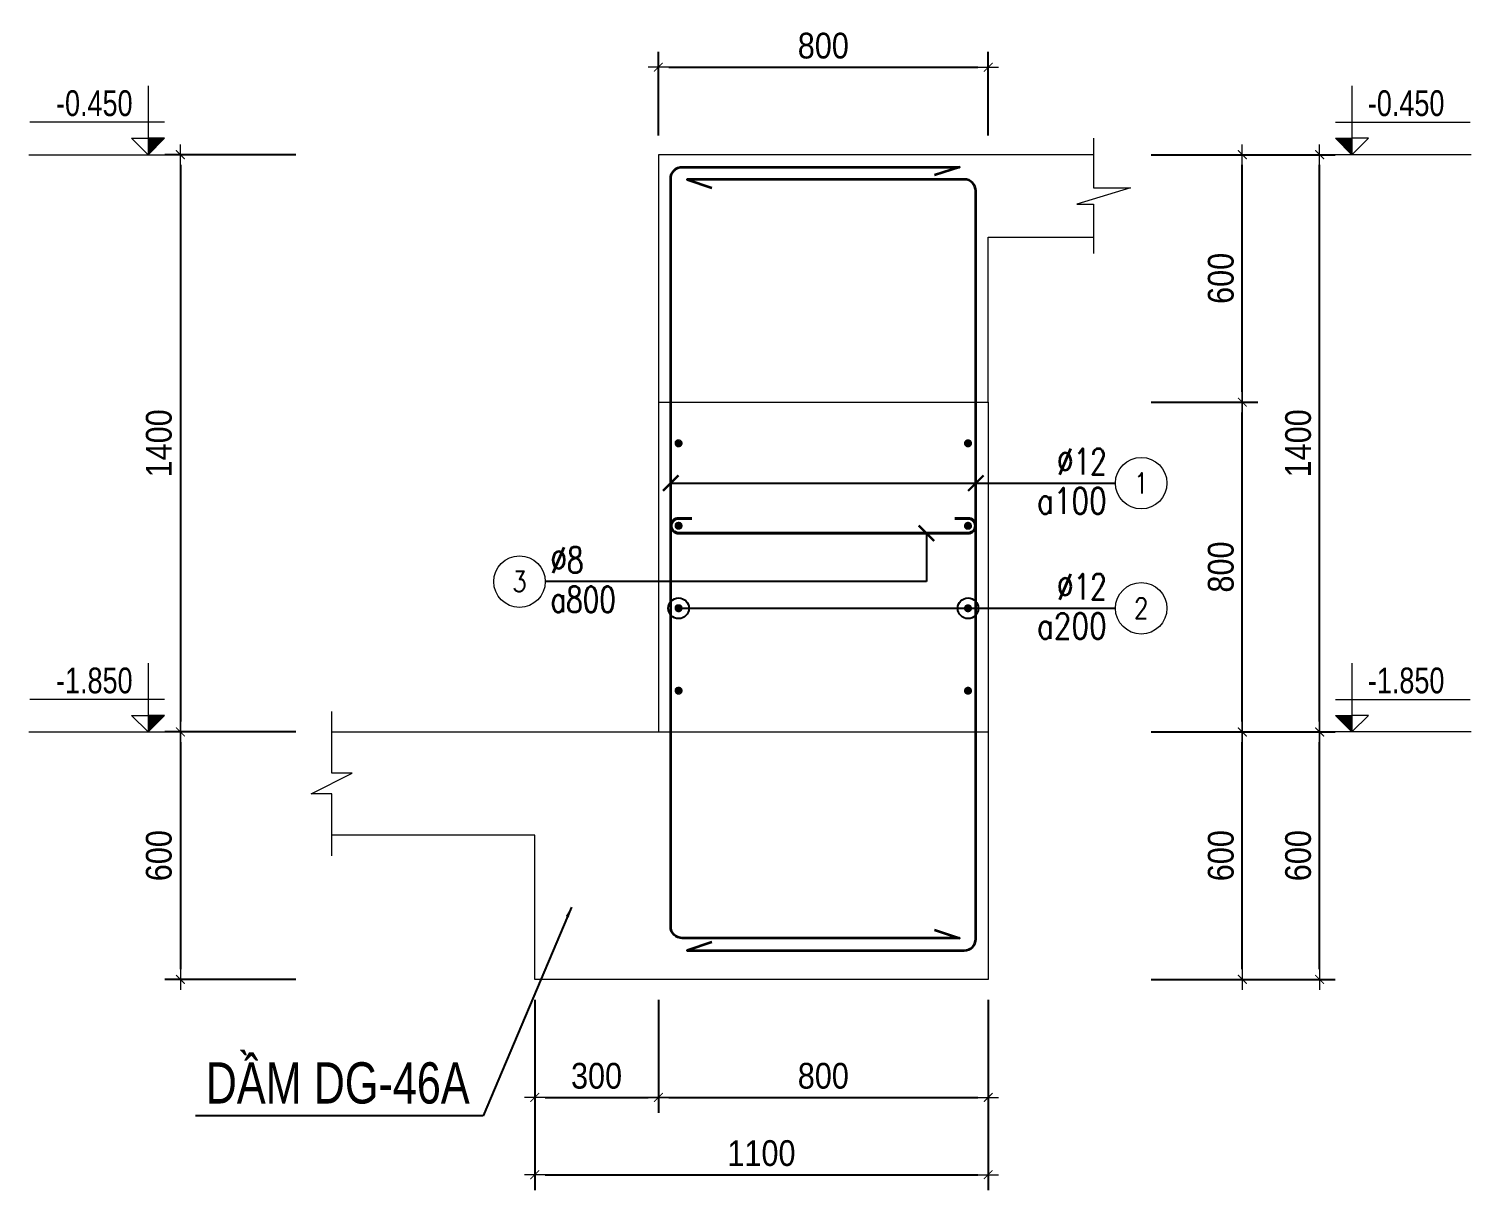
# Model space of a CAD drawing. Header units: millimetres. Extents: x -172050 to 1089997, y 452920 to 1051687.
# Drawn here: x 525090 to 528588, y 452920 to 455736 of the extents above; entities that cross this region are included whole.
import ezdxf
from ezdxf.enums import TextEntityAlignment as Align

# ---------------------------------------------------------------- set-up
doc = ezdxf.new("R2010")
doc.units = ezdxf.units.MM
doc.header["$MEASUREMENT"] = 0
doc.linetypes.add('HIDDEN', pattern=[9.525, 6.35, -3.175])
doc.layers.get('Defpoints').update_dxf_attribs({"color": 151, "lineweight": 9})
for name, color, linetype, lineweight in [('NDC_S_ANNO', 7, 'Continuous', 20), ('NDC_S_BREAK-LINE', 1, 'Continuous', 15), ('NDC_S_CONTINUOUS', 3, 'Continuous', 20), ('NDC_S_DIM', 1, 'Continuous', 15), ('NDC_S_HATCH MATERIAL', 8, 'Continuous', 13), ('NDC_S_LEADER', 1, 'Continuous', 15), ('NDC_S_REBAR', 4, 'Continuous', 35), ('NDC_S_SLAB', 2, 'Continuous', 20), ('NDC_S_STIRRUP', 4, 'Continuous', 40), ('NDC_S_TEXT SYMBOL', 7, 'Continuous', 20), ('NDC_S_THIN LINE', 8, 'Continuous', 9), ('NDC_S_VN TEXT', 7, 'Continuous', 20)]:
    doc.layers.add(name, color=color, linetype=linetype, lineweight=lineweight)
doc.styles.add('NDC_ARIAL', font='arial.ttf', dxfattribs={"width": 0.85})
doc.styles.add('NDC_DIM', font='', dxfattribs={"width": 0.75})
doc.styles.add('NDC_EN TXT', font='romans.shx', dxfattribs={"width": 0.8})
doc.styles.get('NDC_DIM').set_extended_font_data('Dotum')
doc.dimstyles.new('NDC_1-25', dxfattribs={"dimscale": 25, "dimtxt": 2.5, "dimasz": 1, "dimexe": 1.5, "dimexo": 0, "dimgap": 0.8, "dimtad": 1, "dimdec": 0, "dimdsep": 46, "dimtxsty": 'NDC_ARIAL', "dimblk": 'DIMMARK', "dimcen": 49999.938995, "dimdle": 1.5, "dimclrd": 1, "dimclre": 1, "dimclrt": 3, "dimadec": 0, "dimazin": 0, "dimtfac": 1, "dimtdec": 0, "dimtix": 1, "dimtmove": 2, "dimatfit": 3, "dimfxl": 1, "dimarcsym": 0})
doc.dimstyles.new('NDC_dim_25', dxfattribs={"dimscale": 25, "dimtxt": 2.2, "dimasz": 1.5, "dimexe": 1.5, "dimexo": 2.5, "dimgap": 1, "dimtad": 1, "dimdec": 0, "dimzin": 0, "dimdsep": 46, "dimtxsty": 'NDC_DIM', "dimblk": 'DIMMARK', "dimcen": 0.09, "dimdle": 1.2, "dimclrd": 1, "dimclre": 1, "dimclrt": 3, "dimadec": 0, "dimazin": 0, "dimtfac": 1, "dimtdec": 0, "dimtix": 1, "dimtofl": 0, "dimtmove": 0, "dimatfit": 3, "dimfxl": 6, "dimfxlon": 1, "dimtolj": 1, "dimtzin": 0, "dimarcsym": 0})

# ---------------------------------------------------------------- blocks, each defined once
blk = doc.blocks.new('RW1')
at = {"layer": 'NDC_S_BREAK-LINE'}
blk.add_lwpolyline([(-492.4, 300), (-492.4, 450), (-542.4, 450), (-442.4, 500), (-492.4, 500), (-492.4, 650)], dxfattribs=at)
at = {"layer": 'NDC_S_CONTINUOUS'}
for points in [[(1355.1, 2000), (300, 2000), (300, 600)], [(1100, 1400), (1100, 1800), (1355.1, 1800)], [(1100, 1400), (1100, 0), (0, 0), (0, 350), (-492.4, 350)], [(-492.4, 600), (300, 600)]]:
    blk.add_lwpolyline(points, dxfattribs=at)
at = {"layer": 'NDC_S_DIM'}
blk.add_lwpolyline([(1355.1, 2040), (1355.1, 1920), (1445.3, 1920), (1315.1, 1880), (1355.1, 1880), (1355.1, 1760)], dxfattribs=at)
at = {"layer": 'NDC_S_HATCH MATERIAL', "linetype": 'HIDDEN', "ltscale": 200}
for p, q in [((300, 1400), (1100, 1400)), ((300, 600), (1100, 600))]:
    blk.add_line(p, q, dxfattribs=at)
blk = doc.blocks.new('DIMMARK')
at = {"layer": 'NDC_S_DIM', "color": 1}
blk.add_line((-1.5, 0), (1, 0), dxfattribs=at)
at = {"layer": 'NDC_S_DIM', "color": 2, "const_width": 0.1}
blk.add_lwpolyline([(-0.424, -0.424), (0.424, 0.424)], dxfattribs=at)
blk = doc.blocks.new('*D903')
at = {"layer": 'Defpoints', "color": 0, "transparency": 16777216}
for p in [(526316.6, 453381.4), (526616.6, 453381.4), (526616.6, 453144.7)]:
    blk.add_point(p, dxfattribs=at)
at = {"layer": 'NDC_S_DIM', "color": 1, "lineweight": -2, "transparency": 16777216}
for p, q in [((526316.6, 453381.4), (526316.6, 453107.2)), ((526616.6, 453381.4), (526616.6, 453107.2)), ((526341.6, 453144.7), (526591.6, 453144.7))]:
    blk.add_line(p, q, dxfattribs=at)
at = {"layer": 'NDC_S_DIM', "color": 1, "lineweight": -2, "transparency": 16777216, "xscale": 25, "yscale": 25, "zscale": 25, "rotation": 180}
blk.add_blockref('DIMMARK', (526316.6, 453144.7), dxfattribs=at)
at = {"layer": 'NDC_S_DIM', "color": 1, "lineweight": -2, "transparency": 16777216, "xscale": 25, "yscale": 25, "zscale": 25}
blk.add_blockref('DIMMARK', (526616.6, 453144.7), dxfattribs=at)
at = {"layer": 'NDC_S_DIM', "color": 3, "transparency": 16777216, "insert": (526466.6, 453196.7), "char_height": 62.5, "attachment_point": 5, "style": 'NDC_ARIAL'}
blk.add_mtext('300', dxfattribs=at)
blk = doc.blocks.new('*D904')
at = {"layer": 'Defpoints', "color": 0, "transparency": 16777216}
for p in [(526616.6, 453381.4), (527416.6, 453381.4), (527416.6, 453144.7)]:
    blk.add_point(p, dxfattribs=at)
at = {"layer": 'NDC_S_DIM', "color": 1, "lineweight": -2, "transparency": 16777216}
for p, q in [((526616.6, 453381.4), (526616.6, 453107.2)), ((527416.6, 453381.4), (527416.6, 453107.2)), ((526641.6, 453144.7), (527391.6, 453144.7))]:
    blk.add_line(p, q, dxfattribs=at)
at = {"layer": 'NDC_S_DIM', "color": 1, "lineweight": -2, "transparency": 16777216, "xscale": 25, "yscale": 25, "zscale": 25, "rotation": 180}
blk.add_blockref('DIMMARK', (526616.6, 453144.7), dxfattribs=at)
at = {"layer": 'NDC_S_DIM', "color": 1, "lineweight": -2, "transparency": 16777216, "xscale": 25, "yscale": 25, "zscale": 25}
blk.add_blockref('DIMMARK', (527416.6, 453144.7), dxfattribs=at)
at = {"layer": 'NDC_S_DIM', "color": 3, "transparency": 16777216, "insert": (527016.6, 453196.7), "char_height": 62.5, "attachment_point": 5, "style": 'NDC_ARIAL'}
blk.add_mtext('800', dxfattribs=at)
blk = doc.blocks.new('*D905')
at = {"layer": 'Defpoints', "color": 0, "transparency": 16777216}
for p in [(526316.6, 453381.4), (527416.6, 453381.4), (527416.6, 452957.2)]:
    blk.add_point(p, dxfattribs=at)
at = {"layer": 'NDC_S_DIM', "color": 1, "lineweight": -2, "transparency": 16777216}
for p, q in [((526316.6, 453381.4), (526316.6, 452919.7)), ((527416.6, 453381.4), (527416.6, 452919.7)), ((526341.6, 452957.2), (527391.6, 452957.2))]:
    blk.add_line(p, q, dxfattribs=at)
at = {"layer": 'NDC_S_DIM', "color": 1, "lineweight": -2, "transparency": 16777216, "xscale": 25, "yscale": 25, "zscale": 25, "rotation": 180}
blk.add_blockref('DIMMARK', (526316.6, 452957.2), dxfattribs=at)
at = {"layer": 'NDC_S_DIM', "color": 1, "lineweight": -2, "transparency": 16777216, "xscale": 25, "yscale": 25, "zscale": 25}
blk.add_blockref('DIMMARK', (527416.6, 452957.2), dxfattribs=at)
at = {"layer": 'NDC_S_DIM', "color": 3, "transparency": 16777216, "insert": (526866.6, 453009.2), "char_height": 62.5, "attachment_point": 5, "style": 'NDC_ARIAL'}
blk.add_mtext('1100', dxfattribs=at)
blk = doc.blocks.new('*D906')
at = {"layer": 'Defpoints', "color": 0, "transparency": 16777216}
for p in [(527811.6, 454030.9), (528032.9, 454030.9), (527811.6, 453430.9)]:
    blk.add_point(p, dxfattribs=at)
at = {"layer": 'NDC_S_DIM', "color": 1, "lineweight": -2, "transparency": 16777216}
for p, q in [((527811.6, 454030.9), (528070.4, 454030.9)), ((528032.9, 453455.9), (528032.9, 454005.9)), ((527811.6, 453430.9), (528070.4, 453430.9))]:
    blk.add_line(p, q, dxfattribs=at)
at = {"layer": 'NDC_S_DIM', "color": 1, "lineweight": -2, "transparency": 16777216, "xscale": 25, "yscale": 25, "zscale": 25}
for p, rotation in [((528032.9, 454030.9), 90), ((528032.9, 453430.9), 270)]:
    blk.add_blockref('DIMMARK', p, dxfattribs=dict(at, rotation=rotation))
at = {"layer": 'NDC_S_DIM', "color": 3, "transparency": 16777216, "insert": (527981, 453730.9), "char_height": 62.5, "attachment_point": 5, "rotation": 90, "style": 'NDC_ARIAL'}
blk.add_mtext('600', dxfattribs=at)
blk = doc.blocks.new('*D907')
at = {"layer": 'Defpoints', "color": 0, "transparency": 16777216}
for p in [(527811.6, 454830.9), (528032.9, 454830.9), (527811.6, 454030.9)]:
    blk.add_point(p, dxfattribs=at)
at = {"layer": 'NDC_S_DIM', "color": 1, "lineweight": -2, "transparency": 16777216}
for p, q in [((527811.6, 454830.9), (528070.4, 454830.9)), ((528032.9, 454055.9), (528032.9, 454805.9)), ((527811.6, 454030.9), (528070.4, 454030.9))]:
    blk.add_line(p, q, dxfattribs=at)
at = {"layer": 'NDC_S_DIM', "color": 1, "lineweight": -2, "transparency": 16777216, "xscale": 25, "yscale": 25, "zscale": 25}
for p, rotation in [((528032.9, 454830.9), 90), ((528032.9, 454030.9), 270)]:
    blk.add_blockref('DIMMARK', p, dxfattribs=dict(at, rotation=rotation))
at = {"layer": 'NDC_S_DIM', "color": 3, "transparency": 16777216, "insert": (527981, 454430.9), "char_height": 62.5, "attachment_point": 5, "rotation": 90, "style": 'NDC_ARIAL'}
blk.add_mtext('800', dxfattribs=at)
blk = doc.blocks.new('*D908')
at = {"layer": 'Defpoints', "color": 0, "transparency": 16777216}
for p in [(527811.6, 455430.9), (528032.9, 455430.9), (527811.6, 454830.9)]:
    blk.add_point(p, dxfattribs=at)
at = {"layer": 'NDC_S_DIM', "color": 1, "lineweight": -2, "transparency": 16777216}
for p, q in [((527811.6, 455430.9), (528070.4, 455430.9)), ((528032.9, 454855.9), (528032.9, 455405.9)), ((527811.6, 454830.9), (528070.4, 454830.9))]:
    blk.add_line(p, q, dxfattribs=at)
at = {"layer": 'NDC_S_DIM', "color": 1, "lineweight": -2, "transparency": 16777216, "xscale": 25, "yscale": 25, "zscale": 25}
for p, rotation in [((528032.9, 455430.9), 90), ((528032.9, 454830.9), 270)]:
    blk.add_blockref('DIMMARK', p, dxfattribs=dict(at, rotation=rotation))
at = {"layer": 'NDC_S_DIM', "color": 3, "transparency": 16777216, "insert": (527981, 455130.9), "char_height": 62.5, "attachment_point": 5, "rotation": 90, "style": 'NDC_ARIAL'}
blk.add_mtext('600', dxfattribs=at)
blk = doc.blocks.new('*D909')
at = {"layer": 'Defpoints', "color": 0, "transparency": 16777216}
for p in [(527811.6, 455430.9), (528220.4, 455430.9), (527811.6, 454030.9)]:
    blk.add_point(p, dxfattribs=at)
at = {"layer": 'NDC_S_DIM', "color": 1, "lineweight": -2, "transparency": 16777216}
for p, q in [((527811.6, 455430.9), (528257.9, 455430.9)), ((528220.4, 454055.9), (528220.4, 455405.9)), ((527811.6, 454030.9), (528257.9, 454030.9))]:
    blk.add_line(p, q, dxfattribs=at)
at = {"layer": 'NDC_S_DIM', "color": 1, "lineweight": -2, "transparency": 16777216, "xscale": 25, "yscale": 25, "zscale": 25}
for p, rotation in [((528220.4, 455430.9), 90), ((528220.4, 454030.9), 270)]:
    blk.add_blockref('DIMMARK', p, dxfattribs=dict(at, rotation=rotation))
at = {"layer": 'NDC_S_DIM', "color": 3, "transparency": 16777216, "insert": (528168.5, 454730.9), "char_height": 62.5, "attachment_point": 5, "rotation": 90, "style": 'NDC_ARIAL'}
blk.add_mtext('1400', dxfattribs=at)
blk = doc.blocks.new('*D910')
at = {"layer": 'Defpoints', "color": 0, "transparency": 16777216}
for p in [(527811.6, 454030.9), (528220.4, 454030.9), (527811.6, 453430.9)]:
    blk.add_point(p, dxfattribs=at)
at = {"layer": 'NDC_S_DIM', "color": 1, "lineweight": -2, "transparency": 16777216}
for p, q in [((527811.6, 454030.9), (528257.9, 454030.9)), ((528220.4, 453455.9), (528220.4, 454005.9)), ((527811.6, 453430.9), (528257.9, 453430.9))]:
    blk.add_line(p, q, dxfattribs=at)
at = {"layer": 'NDC_S_DIM', "color": 1, "lineweight": -2, "transparency": 16777216, "xscale": 25, "yscale": 25, "zscale": 25}
for p, rotation in [((528220.4, 454030.9), 90), ((528220.4, 453430.9), 270)]:
    blk.add_blockref('DIMMARK', p, dxfattribs=dict(at, rotation=rotation))
at = {"layer": 'NDC_S_DIM', "color": 3, "transparency": 16777216, "insert": (528168.5, 453730.9), "char_height": 62.5, "attachment_point": 5, "rotation": 90, "style": 'NDC_ARIAL'}
blk.add_mtext('600', dxfattribs=at)
blk = doc.blocks.new('*D911')
at = {"layer": 'Defpoints', "color": 0, "transparency": 16777216}
for p in [(527416.6, 455643.1), (526616.6, 455477.1), (527416.6, 455477.1)]:
    blk.add_point(p, dxfattribs=at)
at = {"layer": 'NDC_S_DIM', "color": 1, "lineweight": -2, "transparency": 16777216}
for p, q in [((526616.6, 455477.1), (526616.6, 455680.6)), ((527416.6, 455477.1), (527416.6, 455680.6)), ((526641.6, 455643.1), (527391.6, 455643.1))]:
    blk.add_line(p, q, dxfattribs=at)
at = {"layer": 'NDC_S_DIM', "color": 1, "lineweight": -2, "transparency": 16777216, "xscale": 25, "yscale": 25, "zscale": 25, "rotation": 180}
blk.add_blockref('DIMMARK', (526616.6, 455643.1), dxfattribs=at)
at = {"layer": 'NDC_S_DIM', "color": 1, "lineweight": -2, "transparency": 16777216, "xscale": 25, "yscale": 25, "zscale": 25}
blk.add_blockref('DIMMARK', (527416.6, 455643.1), dxfattribs=at)
at = {"layer": 'NDC_S_DIM', "color": 3, "transparency": 16777216, "insert": (527016.6, 455695), "char_height": 62.5, "attachment_point": 5, "style": 'NDC_ARIAL'}
blk.add_mtext('800', dxfattribs=at)
blk = doc.blocks.new('*U631')
blk.add_circle((2.5, 0), 2.5)
at = {"layer": 'NDC_S_VN TEXT', "color": 3, "style": 'NDC_EN TXT'}
for tag, width, p in [('DK2', 0.75, (-0.85, 0.85)), ('KC2', 0.8, (-0.85, -2.97))]:
    blk.add_attdef(tag, text='', height=2.5, dxfattribs=dict(at, width=width)).set_placement(p, align=Align.RIGHT)
at = {"layer": 'NDC_S_VN TEXT', "color": 7, "style": 'NDC_EN TXT', "width": 0.8}
blk.add_attdef('SH3', text='', height=2, dxfattribs=at).set_placement((2.5, 0), align=Align.MIDDLE)
blk = doc.blocks.new('CD')
at = {"layer": 'NDC_S_ANNO'}
blk.add_hatch(color=3, dxfattribs=at).paths.add_polyline_path([(0, 160), (-161, 160), (0, 0)])
at = {"layer": 'NDC_S_ANNO', "ltscale": 50}
h = blk.add_hatch(dxfattribs=at)
h.set_pattern_fill('ANSI31', color=256, scale=140.625054, style=0)
h.set_pattern_definition([(45, (6e-10, 0), (-315.7, 315.7), [])])
h.paths.add_polyline_path([(0, 160), (0, 0), (161, 160)])
for p, q in [((-159, 314), (1147, 314)), ((1156, 0), (-164, 0))]:
    blk.add_line(p, q, dxfattribs=at)
for points in [[(0, 669), (0, 0)], [(0, 0), (-161, 160), (0, 160)], [(0, 0), (161, 160), (0, 160)]]:
    blk.add_lwpolyline(points, dxfattribs=at)
at = {"layer": 'NDC_S_TEXT SYMBOL', "color": 3, "style": 'NDC_DIM', "width": 0.7}
blk.add_attdef('COT', (154, 375), '', height=250, dxfattribs=at)
blk = doc.blocks.new('*D912')
at = {"layer": 'Defpoints', "color": 0, "transparency": 16777216}
for p in [(525737.5, 455430.9), (525457.2, 454030.9), (525737.5, 454030.9)]:
    blk.add_point(p, dxfattribs=at)
at = {"layer": 'NDC_S_DIM', "color": 1, "lineweight": -2, "transparency": 16777216}
for p, q in [((525737.5, 455430.9), (525419.7, 455430.9)), ((525457.2, 455405.9), (525457.2, 454055.9)), ((525737.5, 454030.9), (525419.7, 454030.9))]:
    blk.add_line(p, q, dxfattribs=at)
at = {"layer": 'NDC_S_DIM', "color": 1, "lineweight": -2, "transparency": 16777216, "xscale": 25, "yscale": 25, "zscale": 25}
for p, rotation in [((525457.2, 455430.9), 90), ((525457.2, 454030.9), 270)]:
    blk.add_blockref('DIMMARK', p, dxfattribs=dict(at, rotation=rotation))
at = {"layer": 'NDC_S_DIM', "color": 3, "transparency": 16777216, "insert": (525405.2, 454730.9), "char_height": 62.5, "attachment_point": 5, "rotation": 90, "style": 'NDC_ARIAL'}
blk.add_mtext('1400', dxfattribs=at)
blk = doc.blocks.new('*D913')
at = {"layer": 'Defpoints', "color": 0, "transparency": 16777216}
for p in [(525737.5, 454030.9), (525457.2, 453430.9), (525737.5, 453430.9)]:
    blk.add_point(p, dxfattribs=at)
at = {"layer": 'NDC_S_DIM', "color": 1, "lineweight": -2, "transparency": 16777216}
for p, q in [((525737.5, 454030.9), (525419.7, 454030.9)), ((525457.2, 454005.9), (525457.2, 453455.9)), ((525737.5, 453430.9), (525419.7, 453430.9))]:
    blk.add_line(p, q, dxfattribs=at)
at = {"layer": 'NDC_S_DIM', "color": 1, "lineweight": -2, "transparency": 16777216, "xscale": 25, "yscale": 25, "zscale": 25}
for p, rotation in [((525457.2, 454030.9), 90), ((525457.2, 453430.9), 270)]:
    blk.add_blockref('DIMMARK', p, dxfattribs=dict(at, rotation=rotation))
at = {"layer": 'NDC_S_DIM', "color": 3, "transparency": 16777216, "insert": (525405.2, 453730.9), "char_height": 62.5, "attachment_point": 5, "rotation": 90, "style": 'NDC_ARIAL'}
blk.add_mtext('600', dxfattribs=at)
blk = doc.blocks.new('kata_block_THEP')
at = {"layer": 'NDC_S_REBAR', "color": 0}
for p, q in [((-0.5, 0), (0.5, 0)), ((-0.35, 0.35), (0.35, -0.35)), ((0.35, 0.35), (-0.35, -0.35)), ((0, 0.5), (0, -0.5))]:
    blk.add_line(p, q, dxfattribs=at)
at = {"layer": 'NDC_S_REBAR', "color": 0, "const_width": 0.0833}
blk.add_lwpolyline([(-0.5, 0, 1), (0.5, 0, 1), (-0.5, 0, 1)], format="xyb", dxfattribs=at)
blk = doc.blocks.new('*U759')
at = {"layer": 'NDC_S_REBAR', "xscale": 18, "yscale": 18, "zscale": 18}
blk.add_blockref('kata_block_THEP', (0, 0), dxfattribs=at)
blk = doc.blocks.new('*U760')
at = {"layer": 'NDC_S_CONTINUOUS', "color": 0, "linetype": 'ByBlock', "lineweight": -2, "transparency": 16777216}
for p in [(0, 0), (200, 0), (400, 0), (600, 0)]:
    blk.add_blockref('*U759', p, dxfattribs=at)
blk = doc.blocks.new('*U761')
at = {"layer": 'NDC_S_REBAR', "xscale": 18, "yscale": 18, "zscale": 18}
blk.add_blockref('kata_block_THEP', (0, 0), dxfattribs=at)
blk = doc.blocks.new('*U762')
at = {"layer": 'NDC_S_CONTINUOUS', "color": 0, "linetype": 'ByBlock', "lineweight": -2, "transparency": 16777216}
for p in [(0, 0), (200, 0), (400, 0), (600, 0)]:
    blk.add_blockref('*U761', p, dxfattribs=at)
blk = doc.blocks.new('*U296')
blk.add_circle((-2.5, 0), 2.5)
at = {"layer": 'NDC_S_VN TEXT', "color": 3, "style": 'NDC_EN TXT', "width": 0.75}
for tag, p in [('DK1', (0.5, 0.85)), ('KC1', (0.5, -2.97))]:
    blk.add_attdef(tag, p, '', height=2.5, dxfattribs=at)
at = {"layer": 'NDC_S_VN TEXT', "color": 7, "style": 'NDC_EN TXT', "width": 0.8}
blk.add_attdef('SH2', text='', height=2, dxfattribs=at).set_placement((-2.5, 0), align=Align.MIDDLE)

msp = doc.modelspace()

# ---------------------------------------------------------------- linework, layer by layer
at = {"layer": 'NDC_S_REBAR'}
for points in [[(527286.6, 453550.9), (527346.6, 453530.9), (526674.6, 453530.9, -0.414214), (526646.6, 453558.9), (526646.6, 455372.9, -0.414214), (526674.6, 455400.9), (527346.6, 455400.9), (527286.6, 455380.9)], [(526746.6, 453520.9), (526686.6, 453500.9), (527358.6, 453500.9, 0.414214), (527386.6, 453528.9), (527386.6, 455342.9, 0.414214), (527358.6, 455370.9), (526686.6, 455370.9), (526746.6, 455350.9)]]:
    msp.add_lwpolyline(points, format="xyb", dxfattribs=at)
at = {"layer": 'NDC_S_STIRRUP'}
msp.add_lwpolyline([(526697.6, 454548.9), (526665.6, 454548.9, 1), (526665.6, 454512.9), (527367.6, 454512.9, 1), (527367.6, 454548.9), (527335.6, 454548.9)], format="xyb", dxfattribs=at)

# ---------------------------------------------------------------- block references
at = {"layer": 'NDC_S_CONTINUOUS', "xscale": -1, "rotation": 270}
msp.add_blockref('*U760', (526665.6, 454130.9), dxfattribs=at)
at = {"layer": 'NDC_S_CONTINUOUS', "rotation": 90.00000000000001}
msp.add_blockref('*U762', (527367.6, 454130.9), dxfattribs=at)
at = {"layer": 'NDC_S_DIM'}
ref = msp.add_blockref('CD', (525378.7, 455430.9), dxfattribs=dict(at, xscale=-0.25, yscale=0.25, zscale=0.25))
ref.add_attrib('COT', '-0.450', (525155.6, 455524.6), dxfattribs={"layer": '0', "color": 3, "height": 62.5, "style": 'NDC_ARIAL', "width": 0.75})
ref = msp.add_blockref('CD', (528298.9, 455430.9), dxfattribs=dict(at, xscale=0.25, yscale=0.25, zscale=0.25))
ref.add_attrib('COT', '-0.450', (528337.4, 455524.6), dxfattribs={"layer": '0', "color": 3, "height": 62.5, "style": 'NDC_ARIAL', "width": 0.75})
ref = msp.add_blockref('CD', (525378.7, 454030.9), dxfattribs=dict(at, xscale=-0.25, yscale=0.25, zscale=0.25))
ref.add_attrib('COT', '-1.850', (525155.6, 454124.6), dxfattribs={"layer": '0', "color": 3, "height": 62.5, "style": 'NDC_ARIAL', "width": 0.75})
ref = msp.add_blockref('CD', (528298.9, 454030.9), dxfattribs=dict(at, xscale=0.25, yscale=0.25, zscale=0.25))
ref.add_attrib('COT', '-1.850', (528337.4, 454124.6), dxfattribs={"layer": '0', "color": 3, "height": 62.5, "style": 'NDC_ARIAL', "width": 0.75})
at = {"layer": 'NDC_S_REBAR', "color": 3, "xscale": 12, "yscale": 12, "zscale": 12}
for p in [(526665.6, 454330.9), (527367.6, 454330.9)]:
    msp.add_blockref('kata_block_THEP', p, dxfattribs=at)
at = {"layer": 'NDC_S_SLAB'}
msp.add_blockref('RW1', (526316.6, 453430.9), dxfattribs=at)
at = {"layer": 'NDC_S_THIN LINE', "ltscale": 0.005, "xscale": 25, "yscale": 25, "zscale": 25}
for p, values in [((527725.2, 454634.4), {'SH3': '1', 'DK2': '%%c12', 'KC2': 'a100'}), ((527725.2, 454330.9), {'SH3': '2', 'DK2': '%%c12', 'KC2': 'a200'})]:
    msp.add_blockref('*U631', p, dxfattribs=at).add_auto_attribs(values)
at = {"layer": 'NDC_S_THIN LINE', "xscale": 25, "yscale": 25, "zscale": 25}
msp.add_blockref('*U296', (526342.2, 454395.5), dxfattribs=at).add_auto_attribs({'SH2': '3', 'DK1': '%%c8', 'KC1': 'a800'})

# ---------------------------------------------------------------- texts
at = {"layer": 'NDC_S_VN TEXT', "style": 'NDC_ARIAL', "width": 0.75}
msp.add_text('DẦM DG-46A', height=100, rotation=0, dxfattribs=at).set_placement((525518.5, 453129.8))

# ---------------------------------------------------------------- dimensions: what is measured, and where the dimension line sits
at = {"layer": 'NDC_S_DIM'}
for base, p1, p2, picture, middle in [((527416.6, 455643.1), (526616.6, 455477.1), (527416.6, 455477.1), '*D911', (527016.6, 455695)), ((526616.6, 453144.7), (526316.6, 453381.4), (526616.6, 453381.4), '*D903', (526466.6, 453196.7)), ((527416.6, 452957.2), (526316.6, 453381.4), (527416.6, 453381.4), '*D905', (526866.6, 453009.2)), ((527416.6, 453144.7), (526616.6, 453381.4), (527416.6, 453381.4), '*D904', (527016.6, 453196.7))]:
    dim = msp.add_linear_dim(base=base, p1=p1, p2=p2, dimstyle='NDC_1-25', dxfattribs=at)
    dim.commit()
    dim.dimension.update_dxf_attribs({"geometry": picture, "text_midpoint": middle})
for base, p1, p2, picture, middle in [((525457.2, 454030.9), (525737.5, 455430.9), (525737.5, 454030.9), '*D912', (525405.2, 454730.9)), ((528032.9, 455430.9), (527811.6, 454830.9), (527811.6, 455430.9), '*D908', (527981, 455130.9)), ((528220.4, 455430.9), (527811.6, 454030.9), (527811.6, 455430.9), '*D909', (528168.5, 454730.9)), ((528032.9, 454830.9), (527811.6, 454030.9), (527811.6, 454830.9), '*D907', (527981, 454430.9)), ((525457.2, 453430.9), (525737.5, 454030.9), (525737.5, 453430.9), '*D913', (525405.2, 453730.9)), ((528032.9, 454030.9), (527811.6, 453430.9), (527811.6, 454030.9), '*D906', (527981, 453730.9)), ((528220.4, 454030.9), (527811.6, 453430.9), (527811.6, 454030.9), '*D910', (528168.5, 453730.9))]:
    dim = msp.add_linear_dim(base=base, p1=p1, p2=p2, angle=90, dimstyle='NDC_1-25', dxfattribs=at)
    dim.commit()
    dim.dimension.update_dxf_attribs({"geometry": picture, "text_midpoint": middle})

# ---------------------------------------------------------------- leaders
msp.add_leader([(526405.5, 453605.9), (526191.8, 453100), (525493.5, 453100)], dimstyle='NDC_1-25', override={"dimgap": 0.8, "dimtad": 0}, dxfattribs=at)
at = {"layer": 'NDC_S_LEADER'}
for points in [[(526665.6, 454330.9), (527725.2, 454330.9)], [(527367.6, 454330.9), (527725.2, 454330.9)]]:
    msp.add_leader(points, dimstyle='NDC_1-25', override={"dimasz": 2, "dimldrblk": 'DotBlank'}, dxfattribs=at)
at = {"layer": 'NDC_S_THIN LINE', "ltscale": 0.005}
for points in [[(526646.6, 454634.4), (527725.2, 454634.4)], [(527386.6, 454634.4), (527725.2, 454634.4)], [(527266.6, 454512.9), (527266.6, 454395.5), (526342.2, 454395.5)]]:
    msp.add_leader(points, dimstyle='NDC_dim_25', override={"dimldrblk": 'ArchTick'}, dxfattribs=at)

doc.saveas('drawing.dxf')
